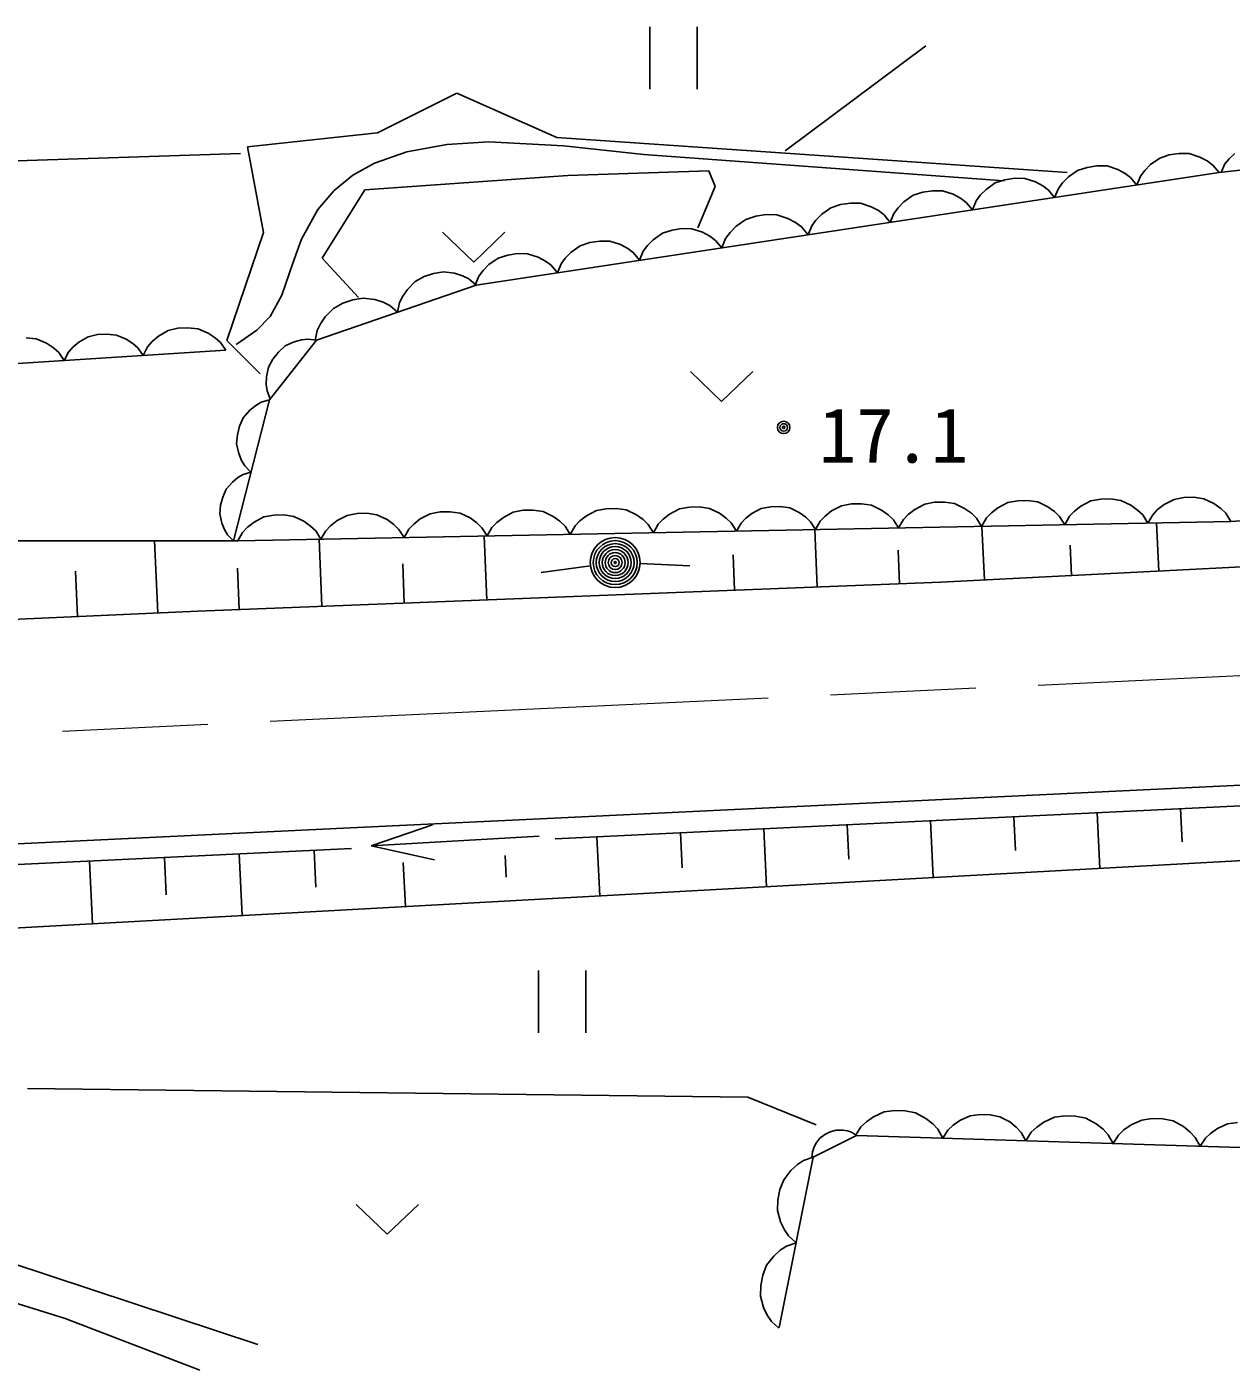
# Model space of a CAD drawing. Units: millimetres, scale not verified. Extents: x 40000 to 680000, y 20000 to 380000.
# Drawn here: x 178282 to 207256, y 259241 to 291559 of the extents above; entities that cross this region are included whole.
import ezdxf
from ezdxf.enums import TextEntityAlignment as Align

# ---------------------------------------------------------------- set-up
doc = ezdxf.new("R2010")
doc.units = ezdxf.units.MM
doc.header["$LTSCALE"] = 1000
doc.linetypes.add('CHAIN', pattern=[18.5, 12, -1.5, 3.5, -1.5])
doc.layers.add('M-BGD', color=7, linetype='Continuous', lineweight=25)
doc.layers.add('M-BMK', color=2, linetype='CHAIN', lineweight=13)
doc.styles.add('ＭＳ ゴシック', font='')
doc.styles.get('ＭＳ ゴシック').set_extended_font_data('MS Gothic')

msp = doc.modelspace()

# ---------------------------------------------------------------- linework, layer by layer
at = {"layer": 'M-BGD'}
for p, q in [((193269, 291559), (193269, 290059)), ((194409, 290059), (194409, 291559)), ((196526, 288579), (199912, 291106)), ((186718, 289012), (188626, 289966)), ((188626, 289966), (191029, 288898)), ((206965, 288053), (224015, 289909)), ((183590, 288669), (186718, 289012)), ((183972, 286609), (183590, 288669)), ((191029, 288898), (203313, 288058)), ((183424, 288515), (168075, 287994)), ((205537, 288403), (205318, 288249)), ((205768, 288479), (205537, 288403)), ((206006, 288515), (205768, 288479)), ((206249, 288511), (206006, 288515)), ((206504, 288428), (206249, 288511)), ((206680, 288334), (206504, 288428)), ((206817, 288233), (206680, 288334)), ((207209, 288385), (207108, 288260)), ((207347, 288515), (207209, 288385)), ((186413, 287639), (191296, 287982)), ((189092, 285348), (206965, 288053)), ((191296, 287982), (194691, 288096)), ((194691, 288096), (194844, 287715)), ((203559, 288104), (203340, 287949)), ((203791, 288179), (203559, 288104)), ((204028, 288215), (203791, 288179)), ((204271, 288212), (204028, 288215)), ((204527, 288129), (204271, 288212)), ((204703, 288034), (204527, 288129)), ((204839, 287934), (204703, 288034)), ((205077, 287969), (204988, 287754)), ((205177, 288106), (205077, 287969)), ((205318, 288249), (205177, 288106)), ((206965, 288053), (206817, 288233)), ((207108, 288260), (207015, 288058)), ((185383, 285998), (186413, 287639)), ((194844, 287715), (194424, 286723)), ((201363, 287650), (201222, 287508)), ((201582, 287805), (201363, 287650)), ((201813, 287880), (201582, 287805)), ((202051, 287916), (201813, 287880)), ((202294, 287912), (202051, 287916)), ((202549, 287830), (202294, 287912)), ((202725, 287735), (202549, 287830)), ((202862, 287634), (202725, 287735)), ((203010, 287455), (202862, 287634)), ((203099, 287670), (203010, 287455)), ((203200, 287807), (203099, 287670)), ((203340, 287949), (203200, 287807)), ((204988, 287754), (204839, 287934)), ((198096, 287318), (197858, 287282)), ((198339, 287314), (198096, 287318)), ((198594, 287231), (198339, 287314)), ((199385, 287351), (199245, 287208)), ((199605, 287506), (199385, 287351)), ((199836, 287581), (199605, 287506)), ((200073, 287617), (199836, 287581)), ((200316, 287613), (200073, 287617)), ((200572, 287531), (200316, 287613)), ((200748, 287436), (200572, 287531)), ((200884, 287335), (200748, 287436)), ((201033, 287155), (200884, 287335)), ((201122, 287371), (201033, 287155)), ((201222, 287508), (201122, 287371)), ((195821, 287004), (195578, 286925)), ((196070, 287042), (195821, 287004)), ((196326, 287038), (196070, 287042)), ((196594, 286951), (196326, 287038)), ((197408, 287052), (197267, 286909)), ((197627, 287206), (197408, 287052)), ((197858, 287282), (197627, 287206)), ((198770, 287137), (198594, 287231)), ((198907, 287036), (198770, 287137)), ((199056, 286856), (198907, 287036)), ((199144, 287072), (199056, 286856)), ((199245, 287208), (199144, 287072)), ((193804, 286668), (193573, 286593)), ((194042, 286704), (193804, 286668)), ((194285, 286701), (194042, 286704)), ((194540, 286618), (194285, 286701)), ((195348, 286762), (195201, 286613)), ((195578, 286925), (195348, 286762)), ((196779, 286851), (196594, 286951)), ((196922, 286746), (196779, 286851)), ((197078, 286557), (196922, 286746)), ((197167, 286773), (197078, 286557)), ((197267, 286909), (197167, 286773)), ((183094, 284015), (183972, 286609)), ((188284, 286620), (189034, 285900)), ((189034, 285900), (189784, 286620)), ((191827, 286369), (191596, 286294)), ((192064, 286405), (191827, 286369)), ((192308, 286401), (192064, 286405)), ((192563, 286319), (192308, 286401)), ((193354, 286438), (193214, 286296)), ((193573, 286593), (193354, 286438)), ((194716, 286523), (194540, 286618)), ((194853, 286422), (194716, 286523)), ((195002, 286243), (194853, 286422)), ((195095, 286469), (195002, 286243)), ((195201, 286613), (195095, 286469)), ((189850, 286070), (189618, 285994)), ((190087, 286106), (189850, 286070)), ((190330, 286102), (190087, 286106)), ((190585, 286019), (190330, 286102)), ((190762, 285925), (190585, 286019)), ((191376, 286139), (191236, 285996)), ((191596, 286294), (191376, 286139)), ((192739, 286224), (192563, 286319)), ((192876, 286123), (192739, 286224)), ((193024, 285943), (192876, 286123)), ((193113, 286159), (193024, 285943)), ((193214, 286296), (193113, 286159)), ((186260, 285045), (185383, 285998)), ((189259, 285697), (189158, 285561)), ((189399, 285840), (189259, 285697)), ((189618, 285994), (189399, 285840)), ((190898, 285824), (190762, 285925)), ((191047, 285644), (190898, 285824)), ((191135, 285860), (191047, 285644)), ((191236, 285996), (191135, 285860)), ((187624, 285434), (187436, 285243)), ((187838, 285550), (187624, 285434)), ((188065, 285629), (187838, 285550)), ((188305, 285669), (188065, 285629)), ((188571, 285634), (188305, 285669)), ((188761, 285573), (188571, 285634)), ((188914, 285498), (188761, 285573)), ((189092, 285348), (188914, 285498)), ((189158, 285561), (189069, 285345)), ((185249, 284023), (189092, 285348)), ((187324, 285077), (187250, 284925)), ((187436, 285243), (187324, 285077)), ((185660, 284787), (185463, 284585)), ((185884, 284908), (185660, 284787)), ((186123, 284991), (185884, 284908)), ((186375, 285033), (186123, 284991)), ((186654, 284996), (186375, 285033)), ((186854, 284932), (186654, 284996)), ((187014, 284854), (186854, 284932)), ((187202, 284696), (187014, 284854)), ((187250, 284925), (187202, 284696)), ((185345, 284411), (185267, 284251)), ((185463, 284585), (185345, 284411)), ((178507, 284052), (178265, 284077)), ((179755, 284102), (179534, 283974)), ((179980, 284154), (179755, 284102)), ((180207, 284168), (179980, 284154)), ((180437, 284145), (180207, 284168)), ((180672, 284045), (180437, 284145)), ((181449, 284116), (181297, 283986)), ((181681, 284251), (181449, 284116)), ((181918, 284306), (181681, 284251)), ((182158, 284321), (181918, 284306)), ((182400, 284296), (182158, 284321)), ((182647, 284191), (182400, 284296)), ((182814, 284081), (182647, 284191)), ((182941, 283969), (182814, 284081)), ((185267, 284251), (185216, 284012)), ((139776, 281066), (183073, 283777)), ((178754, 283947), (178507, 284052)), ((178921, 283837), (178754, 283947)), ((179049, 283725), (178921, 283837)), ((179390, 283851), (179283, 283730)), ((179534, 283974), (179390, 283851)), ((180831, 283941), (180672, 284045)), ((180952, 283834), (180831, 283941)), ((181077, 283652), (180952, 283834)), ((181185, 283859), (181077, 283652)), ((181297, 283986), (181185, 283859)), ((183073, 283777), (182941, 283969)), ((183895, 283213), (183094, 284015)), ((184120, 282588), (185249, 284023)), ((184496, 283882), (184335, 283735)), ((184715, 283985), (184496, 283882)), ((184889, 284031), (184715, 283985)), ((185041, 284049), (184889, 284031)), ((185249, 284023), (185041, 284049)), ((179181, 283533), (179049, 283725)), ((179283, 283730), (179181, 283533)), ((184201, 283565), (184096, 283373)), ((184335, 283735), (184201, 283565)), ((184047, 283136), (184043, 282956)), ((184096, 283373), (184047, 283136)), ((194245, 283267), (194995, 282547)), ((194995, 282547), (195745, 283267)), ((184043, 282956), (184061, 282805)), ((184061, 282805), (184135, 282608)), ((183252, 279194), (184120, 282588)), ((183918, 282528), (183787, 282450)), ((184120, 282588), (183918, 282528)), ((183489, 282155), (183400, 281955)), ((183647, 282338), (183489, 282155)), ((183787, 282450), (183647, 282338)), ((183400, 281955), (183347, 281746)), ((183347, 281746), (183328, 281527)), ((183328, 281527), (183379, 281291)), ((183379, 281291), (183448, 281125)), ((183448, 281125), (183526, 280994)), ((183674, 280844), (183484, 280788)), ((183526, 280994), (183674, 280844)), ((183227, 280608), (183078, 280435)), ((183360, 280714), (183227, 280608)), ((183484, 280788), (183360, 280714)), ((182995, 280246), (182944, 280048)), ((183078, 280435), (182995, 280246)), ((204361, 280202), (204121, 280197)), ((204602, 280167), (204361, 280202)), ((206121, 280236), (205882, 280191)), ((206361, 280241), (206121, 280236)), ((206601, 280205), (206361, 280241)), ((206844, 280090), (206601, 280205)), ((218538, 280377), (207252, 279658)), ((182944, 280048), (182926, 279842)), ((188224, 279889), (187985, 279844)), ((188464, 279894), (188224, 279889)), ((188705, 279858), (188464, 279894)), ((189985, 279883), (189747, 279758)), ((190224, 279928), (189985, 279883)), ((190464, 279932), (190224, 279928)), ((190704, 279897), (190464, 279932)), ((190947, 279782), (190704, 279897)), ((191984, 279922), (191747, 279797)), ((192223, 279966), (191984, 279922)), ((192463, 279971), (192223, 279966)), ((192704, 279936), (192463, 279971)), ((192946, 279820), (192704, 279936)), ((193984, 279961), (193746, 279836)), ((194223, 280005), (193984, 279961)), ((194463, 280010), (194223, 280005)), ((194704, 279975), (194463, 280010)), ((194946, 279859), (194704, 279975)), ((195952, 279971), (195726, 279852)), ((196179, 280013), (195952, 279971)), ((196407, 280018), (196179, 280013)), ((196636, 279984), (196407, 280018)), ((196866, 279875), (196636, 279984)), ((197020, 279763), (196866, 279875)), ((197645, 279912), (197488, 279789)), ((197883, 280036), (197645, 279912)), ((198122, 280081), (197883, 280036)), ((198362, 280086), (198122, 280081)), ((198603, 280050), (198362, 280086)), ((198845, 279935), (198603, 280050)), ((199008, 279818), (198845, 279935)), ((199645, 279950), (199487, 279827)), ((199883, 280075), (199645, 279950)), ((200122, 280120), (199883, 280075)), ((200362, 280124), (200122, 280120)), ((200603, 280089), (200362, 280124)), ((200845, 279974), (200603, 280089)), ((201007, 279857), (200845, 279974)), ((201645, 279989), (201487, 279866)), ((201882, 280114), (201645, 279989)), ((202122, 280159), (201882, 280114)), ((202361, 280163), (202122, 280159)), ((202602, 280128), (202361, 280163)), ((202845, 280013), (202602, 280128)), ((203007, 279896), (202845, 280013)), ((203129, 279778), (203007, 279896)), ((203487, 279905), (203369, 279783)), ((203644, 280028), (203487, 279905)), ((203882, 280153), (203644, 280028)), ((204121, 280197), (203882, 280153)), ((204844, 280051), (204602, 280167)), ((205006, 279934), (204844, 280051)), ((205129, 279817), (205006, 279934)), ((205486, 279944), (205369, 279821)), ((205644, 280067), (205486, 279944)), ((205882, 280191), (205644, 280067)), ((207006, 279973), (206844, 280090)), ((207128, 279856), (207006, 279973)), ((182926, 279842), (182975, 279619)), ((182975, 279619), (183040, 279462)), ((207252, 279658), (183364, 279194)), ((183748, 279642), (183590, 279519)), ((183986, 279767), (183748, 279642)), ((184225, 279811), (183986, 279767)), ((184465, 279816), (184225, 279811)), ((184706, 279781), (184465, 279816)), ((184948, 279665), (184706, 279781)), ((185110, 279548), (184948, 279665)), ((185590, 279558), (185472, 279435)), ((185748, 279681), (185590, 279558)), ((185985, 279805), (185748, 279681)), ((186225, 279850), (185985, 279805)), ((186464, 279855), (186225, 279850)), ((186705, 279819), (186464, 279855)), ((186948, 279704), (186705, 279819)), ((187110, 279587), (186948, 279704)), ((187232, 279470), (187110, 279587)), ((187590, 279596), (187472, 279474)), ((187747, 279720), (187590, 279596)), ((187985, 279844), (187747, 279720)), ((188947, 279743), (188705, 279858)), ((189109, 279626), (188947, 279743)), ((189232, 279508), (189109, 279626)), ((189589, 279635), (189472, 279513)), ((189747, 279758), (189589, 279635)), ((191109, 279665), (190947, 279782)), ((191231, 279547), (191109, 279665)), ((191471, 279552), (191355, 279349)), ((191589, 279674), (191471, 279552)), ((191747, 279797), (191589, 279674)), ((193109, 279704), (192946, 279820)), ((193231, 279586), (193109, 279704)), ((193355, 279388), (193231, 279586)), ((193471, 279591), (193355, 279388)), ((193589, 279713), (193471, 279591)), ((193746, 279836), (193589, 279713)), ((195108, 279742), (194946, 279859)), ((195231, 279625), (195108, 279742)), ((195354, 279427), (195231, 279625)), ((195465, 279619), (195354, 279427)), ((195577, 279735), (195465, 279619)), ((195726, 279852), (195577, 279735)), ((197136, 279652), (197020, 279763)), ((197254, 279464), (197136, 279652)), ((197370, 279666), (197254, 279464)), ((197488, 279789), (197370, 279666)), ((199130, 279700), (199008, 279818)), ((199254, 279503), (199130, 279700)), ((199370, 279705), (199254, 279503)), ((199487, 279827), (199370, 279705)), ((201129, 279739), (201007, 279857)), ((201253, 279542), (201129, 279739)), ((201369, 279744), (201253, 279542)), ((201487, 279866), (201369, 279744)), ((203253, 279580), (203129, 279778)), ((203369, 279783), (203253, 279580)), ((205253, 279619), (205129, 279817)), ((205369, 279821), (205253, 279619)), ((205517, 278464), (205458, 279623)), ((207252, 279658), (207128, 279856)), ((183040, 279462), (183113, 279338)), ((183113, 279338), (183253, 279197)), ((183473, 279397), (183357, 279194)), ((183590, 279519), (183473, 279397)), ((185232, 279431), (185110, 279548)), ((185356, 279233), (185232, 279431)), ((185376, 277618), (185313, 279232)), ((185472, 279435), (185356, 279233)), ((187356, 279272), (187232, 279470)), ((187472, 279474), (187356, 279272)), ((189356, 279311), (189232, 279508)), ((189348, 277773), (189288, 279309)), ((189472, 279513), (189356, 279311)), ((191355, 279349), (191231, 279547)), ((197293, 278081), (197239, 279464)), ((201321, 278251), (201255, 279542)), ((183364, 279194), (174662, 279194)), ((181431, 277459), (181352, 279194)), ((199279, 278159), (199247, 278965)), ((203419, 278357), (203381, 279092)), ((187362, 277695), (187325, 278641)), ((191842, 278590), (190653, 278429)), ((193036, 278644), (194235, 278592)), ((195306, 278004), (195273, 278857)), ((200272, 278197), (212860, 278838)), ((179499, 277371), (179449, 278465)), ((183390, 277541), (183351, 278533)), ((182397, 277502), (200272, 278197)), ((155349, 276278), (182397, 277502)), ((245037, 275121), (190971, 272524)), ((245165, 274626), (190995, 272025)), ((177664, 269858), (230983, 272791)), ((186069, 272290), (190971, 272524)), ((200024, 272458), (200089, 271091)), ((202030, 272555), (202069, 271743)), ((204036, 272651), (204100, 271312)), ((206042, 272747), (206081, 271952)), ((186069, 272290), (138477, 270002)), ((186568, 271856), (188042, 272360)), ((194005, 272169), (194045, 271324)), ((196011, 272266), (196078, 270871)), ((198017, 272362), (198057, 271533)), ((190611, 272085), (186568, 271856)), ((188089, 271522), (186568, 271856)), ((191998, 272073), (192067, 270650)), ((186093, 271790), (138460, 269501)), ((179793, 271488), (179865, 269979)), ((181593, 271574), (181636, 270677)), ((183393, 271661), (183464, 270177)), ((185193, 271747), (185235, 270864)), ((189786, 271623), (189811, 271103)), ((187337, 271453), (187388, 270393)), ((190591, 268857), (190591, 267357)), ((191731, 267357), (191731, 268857)), ((195632, 265809), (178295, 266013)), ((197271, 265139), (195632, 265809)), ((198653, 265337), (198481, 265216)), ((198909, 265455), (198653, 265337)), ((199162, 265489), (198909, 265455)), ((199414, 265481), (199162, 265489)), ((199664, 265431), (199414, 265481)), ((199912, 265297), (199664, 265431)), ((200975, 265362), (200731, 265249)), ((201216, 265394), (200975, 265362)), ((201456, 265386), (201216, 265394)), ((201694, 265339), (201456, 265386)), ((201931, 265211), (201694, 265339)), ((203260, 265359), (203007, 265325)), ((203512, 265351), (203260, 265359)), ((203762, 265301), (203512, 265351)), ((197750, 265017), (197610, 264974)), ((197911, 265017), (197750, 265017)), ((198029, 264995), (197911, 265017)), ((198351, 265094), (198219, 264889)), ((198481, 265216), (198351, 265094)), ((200076, 265166), (199912, 265297)), ((200198, 265036), (200076, 265166)), ((200317, 264822), (200198, 265036)), ((200444, 265018), (200317, 264822)), ((200567, 265134), (200444, 265018)), ((200731, 265249), (200567, 265134)), ((202087, 265086), (201931, 265211)), ((202203, 264962), (202087, 265086)), ((202579, 265087), (202449, 264965)), ((202751, 265207), (202579, 265087)), ((203007, 265325), (202751, 265207)), ((204010, 265167), (203762, 265301)), ((204174, 265036), (204010, 265167)), ((204296, 264906), (204174, 265036)), ((204678, 265020), (204548, 264898)), ((204850, 265141), (204678, 265020)), ((205106, 265259), (204850, 265141)), ((205359, 265293), (205106, 265259)), ((205611, 265285), (205359, 265293)), ((205861, 265235), (205611, 265285)), ((206109, 265101), (205861, 265235)), ((206273, 264970), (206109, 265101)), ((206928, 265053), (206764, 264938)), ((207172, 265165), (206928, 265053)), ((207413, 265198), (207172, 265165)), ((198244, 264888), (197200, 264366)), ((197267, 264695), (197213, 264587)), ((197363, 264823), (197267, 264695)), ((197482, 264909), (197363, 264823)), ((197610, 264974), (197482, 264909)), ((198126, 264963), (198029, 264995)), ((198244, 264888), (198126, 264963)), ((214710, 264366), (198244, 264888)), ((202316, 264759), (202203, 264962)), ((202449, 264965), (202316, 264759)), ((204415, 264692), (204296, 264906)), ((204548, 264898), (204415, 264692)), ((206395, 264840), (206273, 264970)), ((206514, 264626), (206395, 264840)), ((206641, 264822), (206514, 264626)), ((206764, 264938), (206641, 264822)), ((197200, 264366), (196381, 260268)), ((197200, 264366), (196970, 264284)), ((197181, 264491), (197170, 264351)), ((197213, 264587), (197181, 264491)), ((196665, 264045), (196492, 263823)), ((196822, 264185), (196665, 264045)), ((196970, 264284), (196822, 264185)), ((196492, 263823), (196401, 263584)), ((196401, 263584), (196352, 263337)), ((186201, 263229), (186951, 262509)), ((186951, 262509), (187701, 263229)), ((196352, 263337), (196344, 263081)), ((196344, 263081), (196418, 262809)), ((196418, 262809), (196509, 262620)), ((172909, 262436), (179204, 260481)), ((196509, 262620), (196607, 262472)), ((196607, 262472), (196789, 262307)), ((196410, 262126), (196253, 261986)), ((196558, 262225), (196410, 262126)), ((196789, 262307), (196558, 262225)), ((196253, 261986), (196080, 261763)), ((195990, 261524), (195940, 261277)), ((196080, 261763), (195990, 261524)), ((195940, 261277), (195932, 261022)), ((195932, 261022), (196006, 260750)), ((196006, 260750), (196097, 260561)), ((196097, 260561), (196196, 260412)), ((179204, 260481), (182447, 259241)), ((196196, 260412), (196377, 260248))]:
    msp.add_line(p, q, dxfattribs=at)
for points in [[(183315, 283916), (183818, 284260), (184139, 284589), (184420, 285100), (184685, 285872), (184891, 286451), (185283, 287164), (185672, 287620), (186124, 287991), (186649, 288282), (187421, 288550), (188390, 288728), (189396, 288789), (191192, 288694), (193129, 288486), (201794, 287854)], [(163140, 263955), (164103, 264244), (164912, 264392), (165696, 264421), (166685, 264335), (170158, 263525), (173698, 262805), (175732, 262385), (177849, 261836), (183836, 259854)]]:
    msp.add_lwpolyline(points, dxfattribs=at)
for centre, radius in [((196492, 281922), 150), ((196492, 281922), 90), ((196492, 281922), 30), ((192437, 278670), 600), ((192437, 278670), 528), ((192437, 278670), 456), ((192437, 278670), 384), ((192437, 278670), 312), ((192437, 278670), 240), ((192437, 278670), 168), ((192437, 278670), 96), ((192437, 278670), 24)]:
    msp.add_circle(centre, radius, dxfattribs=at)
at = {"layer": 'M-BMK'}
msp.add_line((165653, 273979), (265635, 278701), dxfattribs=at)

# ---------------------------------------------------------------- texts
at = {"layer": 'M-BGD', "style": 'ＭＳ ゴシック'}
msp.add_text('17.1', height=1320, dxfattribs=at).set_placement((197338, 280679), align=Align.BOTTOM_LEFT)

doc.saveas('drawing.dxf')
